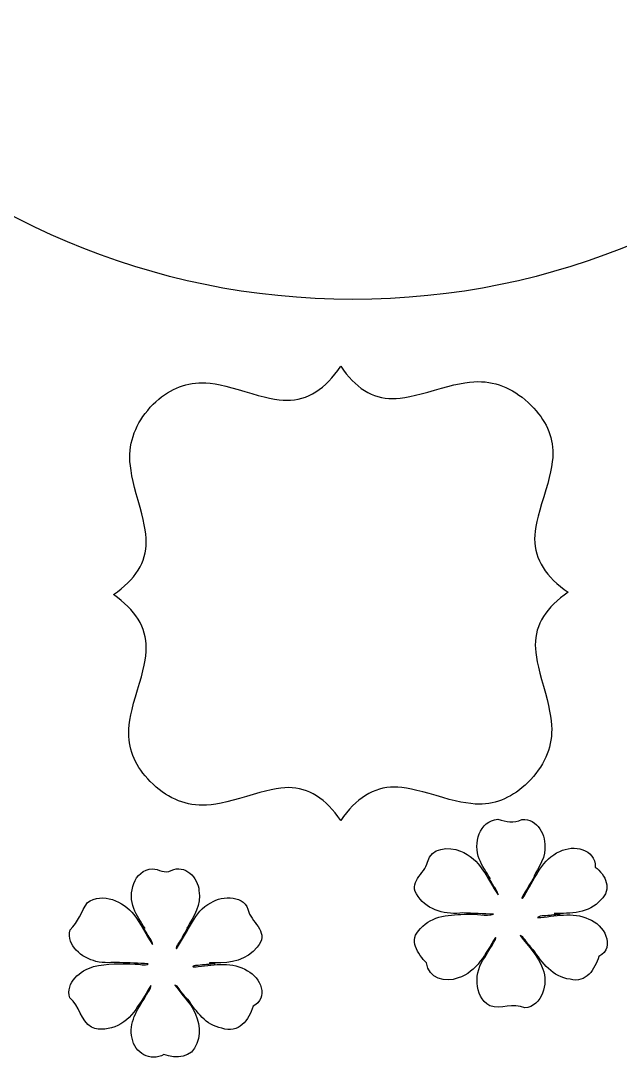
# Model space of a CAD drawing. Header units: centimetres. Extents: x -18.6 to 30.6, y -12.9 to 13.8.
# Drawn here: x -4.88 to 2.17, y -12.87 to -0.59 of the extents above; entities that cross this region are included whole.
import ezdxf

# ---------------------------------------------------------------- set-up
doc = ezdxf.new("R2010")
doc.units = ezdxf.units.CM
doc.header["$MEASUREMENT"] = 0
doc.layers.add('Layer 1', color=7, linetype='Continuous')

msp = doc.modelspace()

# ---------------------------------------------------------------- linework, layer by layer
at = {"layer": 'Layer 1', "color": 254}
for points, knots in [([(-0.97341, 13.38598), (-5.74075, 13.38598), (-9.60544, 9.52129), (-9.60544, 4.75395), (-9.60544, 4.75395), (-9.60544, -0.01339), (-5.74075, -3.87808), (-0.97341, -3.87808), (-0.97341, -3.87808), (3.79393, -3.87808), (7.65862, -0.01339), (7.65862, 4.75395), (7.65862, 4.75395), (7.65862, 9.52129), (3.79393, 13.38598), (-0.97341, 13.38598)], [0, 0, 0, 0, 0.2, 0.2, 0.2, 0.2, 0.4, 0.4, 0.4, 0.4, 0.6, 0.6, 0.6, 0.6, 1, 1, 1, 1]), ([(-1.11493, -10.01956), (-0.9365, -9.75627), (-0.72681, -9.62462), (-0.48585, -9.62462), (-0.48585, -9.62462), (-0.37877, -9.62462), (-0.2148, -9.65809), (0.00606, -9.72503), (0.00606, -9.72503), (0.22692, -9.79197), (0.39535, -9.82544), (0.51137, -9.82544), (0.51137, -9.82544), (0.72106, -9.82544), (0.91294, -9.74069), (1.08702, -9.57119), (1.08702, -9.57119), (1.27438, -9.38372), (1.36806, -9.17397), (1.36807, -8.94194), (1.36807, -8.94194), (1.36806, -8.82593), (1.33571, -8.65749), (1.27101, -8.43663), (1.27101, -8.43663), (1.2063, -8.21577), (1.17395, -8.05403), (1.17395, -7.95142), (1.17395, -7.95142), (1.17394, -7.71057), (1.30336, -7.50311), (1.56218, -7.32904), (1.56218, -7.32904), (1.29889, -7.15061), (1.16724, -6.94092), (1.16725, -6.69996), (1.16725, -6.69996), (1.16725, -6.59288), (1.20295, -6.4278), (1.27436, -6.2047), (1.27436, -6.2047), (1.34576, -5.98161), (1.38146, -5.81206), (1.38147, -5.69604), (1.38147, -5.69604), (1.38146, -5.48635), (1.29672, -5.2967), (1.12722, -5.12709), (1.12722, -5.12709), (0.93974, -4.93973), (0.72999, -4.84605), (0.49797, -4.84605), (0.49797, -4.84605), (0.38195, -4.84605), (0.2124, -4.87952), (-0.01069, -4.94646), (-0.01069, -4.94646), (-0.23379, -5.0134), (-0.39887, -5.04687), (-0.50595, -5.04687), (-0.50595, -5.04687), (-0.74244, -5.04687), (-0.94544, -4.9197), (-1.11494, -4.66533), (-1.11494, -4.66533), (-1.29337, -4.93309), (-1.5053, -5.06697), (-1.75072, -5.06696), (-1.75072, -5.06696), (-1.8578, -5.06696), (-2.02177, -5.03238), (-2.24263, -4.9632), (-2.24263, -4.9632), (-2.46349, -4.89403), (-2.63193, -4.85945), (-2.74794, -4.85944), (-2.74794, -4.85944), (-2.95764, -4.85945), (-3.14952, -4.94419), (-3.32359, -5.11369), (-3.32359, -5.11369), (-3.50649, -5.30117), (-3.59794, -5.51092), (-3.59794, -5.74294), (-3.59794, -5.74294), (-3.59794, -5.85896), (-3.56559, -6.02739), (-3.50088, -6.24825), (-3.50088, -6.24825), (-3.43617, -6.46911), (-3.40382, -6.63085), (-3.40382, -6.73346), (-3.40382, -6.73346), (-3.40382, -6.97431), (-3.53323, -7.18177), (-3.79205, -7.35584), (-3.79205, -7.35584), (-3.53323, -7.53427), (-3.40382, -7.74397), (-3.40382, -7.98492), (-3.40382, -7.98492), (-3.40382, -8.092), (-3.43841, -8.25709), (-3.50758, -8.48018), (-3.50758, -8.48018), (-3.57675, -8.70327), (-3.61134, -8.87283), (-3.61134, -8.98884), (-3.61134, -8.98884), (-3.61134, -9.19854), (-3.52659, -9.38819), (-3.35709, -9.55779), (-3.35709, -9.55779), (-3.17408, -9.74515), (-2.9688, -9.83883), (-2.74124, -9.83883), (-2.74124, -9.83883), (-2.62076, -9.83883), (-2.44898, -9.80425), (-2.22588, -9.73507), (-2.22588, -9.73507), (-2.00279, -9.6659), (-1.8377, -9.63131), (-1.73062, -9.63131), (-1.73062, -9.63131), (-1.49413, -9.63131), (-1.2889, -9.76072), (-1.11493, -10.01955), (-1.11493, -10.01955), (-1.11493, -10.01955), (-1.11493, -10.01956), (-1.11493, -10.01956)], [0, 0, 0, 0, 0.02941176, 0.02941176, 0.02941176, 0.02941176, 0.05882353, 0.05882353, 0.05882353, 0.05882353, 0.08823529, 0.08823529, 0.08823529, 0.08823529, 0.11764706, 0.11764706, 0.11764706, 0.11764706, 0.14705882, 0.14705882, 0.14705882, 0.14705882, 0.17647059, 0.17647059, 0.17647059, 0.17647059, 0.20588235, 0.20588235, 0.20588235, 0.20588235, 0.23529412, 0.23529412, 0.23529412, 0.23529412, 0.26470588, 0.26470588, 0.26470588, 0.26470588, 0.29411765, 0.29411765, 0.29411765, 0.29411765, 0.32352941, 0.32352941, 0.32352941, 0.32352941, 0.35294118, 0.35294118, 0.35294118, 0.35294118, 0.38235294, 0.38235294, 0.38235294, 0.38235294, 0.41176471, 0.41176471, 0.41176471, 0.41176471, 0.44117647, 0.44117647, 0.44117647, 0.44117647, 0.47058824, 0.47058824, 0.47058824, 0.47058824, 0.5, 0.5, 0.5, 0.5, 0.52941176, 0.52941176, 0.52941176, 0.52941176, 0.55882353, 0.55882353, 0.55882353, 0.55882353, 0.58823529, 0.58823529, 0.58823529, 0.58823529, 0.61764706, 0.61764706, 0.61764706, 0.61764706, 0.64705882, 0.64705882, 0.64705882, 0.64705882, 0.67647059, 0.67647059, 0.67647059, 0.67647059, 0.70588235, 0.70588235, 0.70588235, 0.70588235, 0.73529412, 0.73529412, 0.73529412, 0.73529412, 0.76470588, 0.76470588, 0.76470588, 0.76470588, 0.79411765, 0.79411765, 0.79411765, 0.79411765, 0.82352941, 0.82352941, 0.82352941, 0.82352941, 0.85294118, 0.85294118, 0.85294118, 0.85294118, 0.88235294, 0.88235294, 0.88235294, 0.88235294, 0.91176471, 0.91176471, 0.91176471, 0.91176471, 0.94117647, 0.94117647, 0.94117647, 0.94117647, 1, 1, 1, 1]), ([(0.73522, -10.00432), (0.51513, -10.01764), (0.44284, -10.29472), (0.51491, -10.47085), (0.51491, -10.47085), (0.54809, -10.55425), (0.60085, -10.6279), (0.64391, -10.70637), (0.64391, -10.70637), (0.58106, -10.62036), (0.64298, -10.71736), (0.6648, -10.75552), (0.6648, -10.75552), (0.68471, -10.80134), (0.73796, -10.85515), (0.73749, -10.89608), (0.73749, -10.89608), (0.61076, -10.71026), (0.52495, -10.4615), (0.29317, -10.37853), (0.29317, -10.37853), (0.15973, -10.31985), (-0.05808, -10.33909), (-0.0934, -10.5088), (-0.0934, -10.5088), (-0.12427, -10.64885), (-0.33971, -10.75019), (-0.2026, -10.91337), (-0.2026, -10.91337), (-0.08955, -11.08165), (0.1336, -11.13161), (0.3208, -11.10764), (0.3208, -11.10764), (0.44177, -11.11306), (0.56274, -11.11847), (0.6837, -11.12389), (0.6837, -11.12389), (0.6001, -11.14958), (0.472, -11.11686), (0.37186, -11.12233), (0.37186, -11.12233), (0.17978, -11.12752), (-0.04173, -11.13222), (-0.17633, -11.29265), (-0.17633, -11.29265), (-0.32457, -11.42614), (-0.2088, -11.59045), (-0.10465, -11.69683), (-0.10465, -11.69683), (-0.08776, -11.87803), (0.1202, -11.93492), (0.26718, -11.87396), (0.26718, -11.87396), (0.4881, -11.80328), (0.59188, -11.58025), (0.70565, -11.39661), (0.70565, -11.39661), (0.73986, -11.39004), (0.608, -11.57287), (0.58062, -11.63147), (0.58062, -11.63147), (0.45641, -11.79796), (0.44149, -12.08398), (0.63802, -12.20224), (0.63802, -12.20224), (0.77458, -12.25384), (0.91208, -12.15659), (1.05055, -12.2276), (1.05055, -12.2276), (1.25985, -12.20425), (1.32988, -11.94065), (1.26308, -11.76834), (1.26308, -11.76834), (1.21063, -11.61522), (1.09171, -11.50161), (0.99702, -11.37433), (0.99702, -11.37433), (1.04047, -11.3846), (1.07136, -11.46007), (1.10947, -11.49679), (1.10947, -11.49679), (1.14777, -11.54901), (1.15768, -11.55577), (1.15117, -11.53697), (1.15117, -11.53697), (1.25219, -11.6961), (1.38188, -11.86528), (1.58336, -11.88935), (1.58336, -11.88935), (1.77424, -11.94072), (1.8758, -11.76888), (1.92258, -11.62087), (1.92258, -11.62087), (2.13151, -11.50902), (1.97706, -11.23831), (1.80477, -11.18071), (1.80477, -11.18071), (1.61428, -11.08722), (1.40267, -11.15061), (1.20199, -11.16215), (1.20199, -11.16215), (1.23392, -11.13128), (1.31423, -11.14593), (1.36564, -11.13372), (1.36564, -11.13372), (1.4334, -11.12549), (1.52792, -11.12541), (1.39523, -11.11355), (1.39523, -11.11355), (1.58732, -11.11567), (1.80806, -11.11162), (1.94504, -10.95418), (1.94504, -10.95418), (2.08377, -10.83272), (2.00331, -10.65718), (1.88037, -10.56729), (1.88037, -10.56729), (1.88341, -10.35424), (1.62184, -10.29766), (1.46375, -10.38387), (1.46375, -10.38387), (1.25532, -10.46764), (1.18087, -10.69203), (1.06625, -10.86581), (1.06625, -10.86581), (1.03873, -10.92923), (0.98353, -10.97654), (1.04091, -10.88498), (1.04091, -10.88498), (1.08008, -10.81875), (1.11925, -10.75252), (1.15842, -10.68629), (1.15842, -10.68629), (1.15164, -10.66211), (1.29905, -10.46974), (1.28532, -10.35953), (1.28532, -10.35953), (1.30759, -10.19866), (1.20146, -9.98853), (1.01656, -10.00592), (1.01656, -10.00592), (0.917, -10.05636), (0.83644, -10.03081), (0.73522, -10.00433), (0.73522, -10.00433), (0.73522, -10.00433), (0.73522, -10.00432), (0.73522, -10.00432)], [0, 0, 0, 0, 0.02631579, 0.02631579, 0.02631579, 0.02631579, 0.05263158, 0.05263158, 0.05263158, 0.05263158, 0.07894737, 0.07894737, 0.07894737, 0.07894737, 0.10526316, 0.10526316, 0.10526316, 0.10526316, 0.13157895, 0.13157895, 0.13157895, 0.13157895, 0.15789474, 0.15789474, 0.15789474, 0.15789474, 0.18421053, 0.18421053, 0.18421053, 0.18421053, 0.21052632, 0.21052632, 0.21052632, 0.21052632, 0.23684211, 0.23684211, 0.23684211, 0.23684211, 0.26315789, 0.26315789, 0.26315789, 0.26315789, 0.28947368, 0.28947368, 0.28947368, 0.28947368, 0.31578947, 0.31578947, 0.31578947, 0.31578947, 0.34210526, 0.34210526, 0.34210526, 0.34210526, 0.36842105, 0.36842105, 0.36842105, 0.36842105, 0.39473684, 0.39473684, 0.39473684, 0.39473684, 0.42105263, 0.42105263, 0.42105263, 0.42105263, 0.44736842, 0.44736842, 0.44736842, 0.44736842, 0.47368421, 0.47368421, 0.47368421, 0.47368421, 0.5, 0.5, 0.5, 0.5, 0.52631579, 0.52631579, 0.52631579, 0.52631579, 0.55263158, 0.55263158, 0.55263158, 0.55263158, 0.57894737, 0.57894737, 0.57894737, 0.57894737, 0.60526316, 0.60526316, 0.60526316, 0.60526316, 0.63157895, 0.63157895, 0.63157895, 0.63157895, 0.65789474, 0.65789474, 0.65789474, 0.65789474, 0.68421053, 0.68421053, 0.68421053, 0.68421053, 0.71052632, 0.71052632, 0.71052632, 0.71052632, 0.73684211, 0.73684211, 0.73684211, 0.73684211, 0.76315789, 0.76315789, 0.76315789, 0.76315789, 0.78947368, 0.78947368, 0.78947368, 0.78947368, 0.81578947, 0.81578947, 0.81578947, 0.81578947, 0.84210526, 0.84210526, 0.84210526, 0.84210526, 0.86842105, 0.86842105, 0.86842105, 0.86842105, 0.89473684, 0.89473684, 0.89473684, 0.89473684, 0.92105263, 0.92105263, 0.92105263, 0.92105263, 0.94736842, 0.94736842, 0.94736842, 0.94736842, 1, 1, 1, 1]), ([(-3.33203, -10.58716), (-3.55213, -10.60002), (-3.62515, -10.87971), (-3.55172, -11.05583), (-3.55172, -11.05583), (-3.51819, -11.13827), (-3.46605, -11.2114), (-3.42334, -11.28921), (-3.42334, -11.28921), (-3.48619, -11.20321), (-3.42427, -11.30019), (-3.40245, -11.33836), (-3.40245, -11.33836), (-3.38261, -11.38401), (-3.32919, -11.43827), (-3.32987, -11.47866), (-3.32987, -11.47866), (-3.40742, -11.37063), (-3.4646, -11.23407), (-3.55164, -11.12713), (-3.55164, -11.12713), (-3.67309, -10.97003), (-3.91905, -10.86084), (-4.09786, -10.98545), (-4.09786, -10.98545), (-4.16939, -11.09384), (-4.20471, -11.21469), (-4.30156, -11.3074), (-4.30156, -11.3074), (-4.3514, -11.4942), (-4.15917, -11.63895), (-3.99649, -11.67785), (-3.99649, -11.67785), (-3.89707, -11.70655), (-3.81282, -11.68658), (-3.71826, -11.69174), (-3.71826, -11.69174), (-3.60669, -11.69674), (-3.49513, -11.70173), (-3.38356, -11.70673), (-3.38356, -11.70673), (-3.4106, -11.73404), (-3.48908, -11.70577), (-3.53575, -11.71189), (-3.53575, -11.71189), (-3.69909, -11.70236), (-3.86586, -11.70348), (-4.02578, -11.73923), (-4.02578, -11.73923), (-4.18031, -11.78467), (-4.35736, -11.92994), (-4.30534, -12.10795), (-4.30534, -12.10795), (-4.19201, -12.20574), (-4.17445, -12.37345), (-4.0507, -12.45547), (-4.0507, -12.45547), (-3.84038, -12.5351), (-3.61145, -12.39518), (-3.50857, -12.21155), (-3.50857, -12.21155), (-3.44802, -12.13367), (-3.40218, -12.04626), (-3.35134, -11.96208), (-3.35134, -11.96208), (-3.33959, -11.99928), (-3.40177, -12.05492), (-3.41834, -12.09919), (-3.41834, -12.09919), (-3.50628, -12.24567), (-3.61873, -12.40292), (-3.56924, -12.58452), (-3.56924, -12.58452), (-3.54657, -12.75878), (-3.35138, -12.8661), (-3.19762, -12.77569), (-3.19762, -12.77569), (-3.05597, -12.82983), (-2.86374, -12.81944), (-2.80963, -12.64437), (-2.80963, -12.64437), (-2.74335, -12.494), (-2.79995, -12.32239), (-2.87549, -12.20342), (-2.87549, -12.20342), (-2.9404, -12.12133), (-3.00532, -12.03924), (-3.07023, -11.95716), (-3.07023, -11.95716), (-3.03157, -11.95843), (-3.0017, -12.0375), (-2.96641, -12.06864), (-2.96641, -12.06864), (-2.91307, -12.14364), (-2.9198, -12.11881), (-2.91165, -12.12614), (-2.91165, -12.12614), (-2.814, -12.27312), (-2.70331, -12.43047), (-2.51662, -12.46599), (-2.51662, -12.46599), (-2.31887, -12.53693), (-2.19059, -12.36944), (-2.14801, -12.2064), (-2.14801, -12.2064), (-1.96019, -12.11635), (-2.05701, -11.85951), (-2.21298, -11.79041), (-2.21298, -11.79041), (-2.38708, -11.67417), (-2.5985, -11.71982), (-2.79211, -11.73776), (-2.79211, -11.73776), (-2.87296, -11.75524), (-2.8809, -11.72517), (-2.79557, -11.72562), (-2.79557, -11.72562), (-2.72761, -11.71907), (-2.65966, -11.71252), (-2.5917, -11.70597), (-2.5917, -11.70597), (-2.69745, -11.70232), (-2.67428, -11.69304), (-2.59538, -11.69435), (-2.59538, -11.69435), (-2.41435, -11.70006), (-2.21392, -11.66545), (-2.09921, -11.50956), (-2.09921, -11.50956), (-1.94831, -11.35113), (-2.1483, -11.22946), (-2.1986, -11.09763), (-2.1986, -11.09763), (-2.23047, -10.89417), (-2.50644, -10.8981), (-2.64526, -10.98711), (-2.64526, -10.98711), (-2.74482, -11.04083), (-2.81442, -11.12445), (-2.86115, -11.21311), (-2.86115, -11.21311), (-2.92427, -11.31943), (-2.98739, -11.42574), (-3.05051, -11.53206), (-3.05051, -11.53206), (-3.0611, -11.49489), (-3.00005, -11.43935), (-2.98337, -11.39519), (-2.98337, -11.39519), (-2.96375, -11.35894), (-2.88992, -11.24495), (-2.92347, -11.28515), (-2.92347, -11.28515), (-2.84919, -11.14878), (-2.75262, -11.01006), (-2.78432, -10.84498), (-2.78432, -10.84498), (-2.79271, -10.69163), (-2.95369, -10.53152), (-3.10965, -10.60592), (-3.10965, -10.60592), (-3.18774, -10.65265), (-3.25425, -10.58914), (-3.33201, -10.58716), (-3.33201, -10.58716), (-3.33201, -10.58716), (-3.33203, -10.58716), (-3.33203, -10.58716)], [0, 0, 0, 0, 0.02325581, 0.02325581, 0.02325581, 0.02325581, 0.04651163, 0.04651163, 0.04651163, 0.04651163, 0.06976744, 0.06976744, 0.06976744, 0.06976744, 0.09302326, 0.09302326, 0.09302326, 0.09302326, 0.11627907, 0.11627907, 0.11627907, 0.11627907, 0.13953488, 0.13953488, 0.13953488, 0.13953488, 0.1627907, 0.1627907, 0.1627907, 0.1627907, 0.18604651, 0.18604651, 0.18604651, 0.18604651, 0.20930233, 0.20930233, 0.20930233, 0.20930233, 0.23255814, 0.23255814, 0.23255814, 0.23255814, 0.25581395, 0.25581395, 0.25581395, 0.25581395, 0.27906977, 0.27906977, 0.27906977, 0.27906977, 0.30232558, 0.30232558, 0.30232558, 0.30232558, 0.3255814, 0.3255814, 0.3255814, 0.3255814, 0.34883721, 0.34883721, 0.34883721, 0.34883721, 0.37209302, 0.37209302, 0.37209302, 0.37209302, 0.39534884, 0.39534884, 0.39534884, 0.39534884, 0.41860465, 0.41860465, 0.41860465, 0.41860465, 0.44186047, 0.44186047, 0.44186047, 0.44186047, 0.46511628, 0.46511628, 0.46511628, 0.46511628, 0.48837209, 0.48837209, 0.48837209, 0.48837209, 0.51162791, 0.51162791, 0.51162791, 0.51162791, 0.53488372, 0.53488372, 0.53488372, 0.53488372, 0.55813953, 0.55813953, 0.55813953, 0.55813953, 0.58139535, 0.58139535, 0.58139535, 0.58139535, 0.60465116, 0.60465116, 0.60465116, 0.60465116, 0.62790698, 0.62790698, 0.62790698, 0.62790698, 0.65116279, 0.65116279, 0.65116279, 0.65116279, 0.6744186, 0.6744186, 0.6744186, 0.6744186, 0.69767442, 0.69767442, 0.69767442, 0.69767442, 0.72093023, 0.72093023, 0.72093023, 0.72093023, 0.74418605, 0.74418605, 0.74418605, 0.74418605, 0.76744186, 0.76744186, 0.76744186, 0.76744186, 0.79069767, 0.79069767, 0.79069767, 0.79069767, 0.81395349, 0.81395349, 0.81395349, 0.81395349, 0.8372093, 0.8372093, 0.8372093, 0.8372093, 0.86046512, 0.86046512, 0.86046512, 0.86046512, 0.88372093, 0.88372093, 0.88372093, 0.88372093, 0.90697674, 0.90697674, 0.90697674, 0.90697674, 0.93023256, 0.93023256, 0.93023256, 0.93023256, 0.95348837, 0.95348837, 0.95348837, 0.95348837, 1, 1, 1, 1])]:
    msp.add_open_spline(points, degree=3, knots=knots, dxfattribs=at)

doc.saveas('drawing.dxf')
